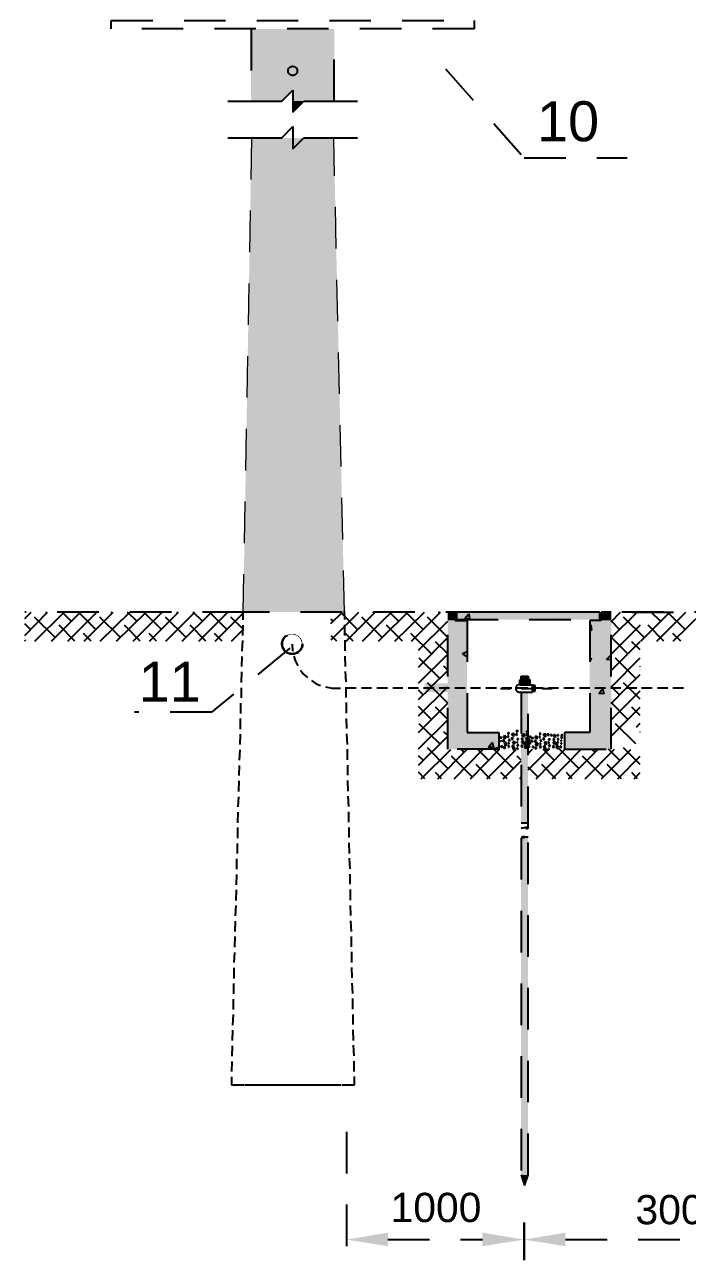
# Model space of a CAD drawing. Header units: metres. Extents: x 3162.2 to 3239.3, y 1435.1 to 1475.8.
# Drawn here: x 3177.48 to 3180.67, y 1459.17 to 1465.12 of the extents above; entities that cross this region are included whole.
import ezdxf

# ---------------------------------------------------------------- set-up
doc = ezdxf.new("R2010")
doc.units = ezdxf.units.M
doc.linetypes.add('CONTORNO_QUADRO_T', pattern=[0.35, 0.2, -0.15])
doc.layers.add('PDF29_Geometry', color=7, linetype='Continuous')
doc.layers.add('PDF29_Solid Fills', color=7, linetype='Continuous', true_color=0x939598)
doc.layers.add('PDF29_Text', color=30, linetype='Continuous', true_color=0xff7f00)
doc.styles.add('PDF ArialMT', font='arial.ttf')

msp = doc.modelspace()

# ---------------------------------------------------------------- linework, layer by layer
at = {"layer": 'PDF29_Geometry', "linetype": 'CONTORNO_QUADRO_T', "lineweight": 25}
for points in [[(3179.6397, 1465.1003), (3177.8934, 1465.1003), (3177.8934, 1465.1405), (3179.6397, 1465.1405)], [(3179.7582, 1461.7137), (3179.7582, 1461.6332), (3179.5127, 1461.6332), (3179.5127, 1462.2936), (3179.5487, 1462.2936), (3179.5487, 1462.2534), (3179.6058, 1462.2534), (3179.6058, 1461.7137)], [(3180.245, 1462.2936), (3179.555, 1462.2936), (3179.555, 1462.2577), (3180.245, 1462.2577)], [(3179.6143, 1462.2852), (3179.6185, 1462.2598), (3179.5952, 1462.2619)], [(3180.1964, 1461.7137), (3180.0757, 1461.7137), (3180.0757, 1461.6332), (3180.3001, 1461.6332), (3180.3001, 1462.2936), (3180.2514, 1462.2936), (3180.2514, 1462.2534), (3180.1964, 1462.2534)], [(3179.9212, 1461.9126), (3179.9339, 1461.9126), (3179.9339, 1461.9402), (3179.9212, 1461.9402)], [(3179.8048, 1461.7116), (3179.8027, 1461.7116), (3179.8027, 1461.7094), (3179.8027, 1461.7073), (3179.8069, 1461.7073), (3179.809, 1461.7094), (3179.809, 1461.7116), (3179.8069, 1461.7116)], [(3179.8217, 1461.7073), (3179.8217, 1461.701), (3179.8281, 1461.6989), (3179.8323, 1461.6967), (3179.8344, 1461.701), (3179.8323, 1461.7052), (3179.8323, 1461.7073), (3179.8281, 1461.7094), (3179.8259, 1461.7073)], [(3179.845, 1461.7221), (3179.8429, 1461.7221), (3179.8429, 1461.72), (3179.845, 1461.7179), (3179.8471, 1461.7179), (3179.8513, 1461.72), (3179.8513, 1461.7221), (3179.8492, 1461.7221), (3179.8471, 1461.7221)], [(3179.8937, 1461.72), (3179.8916, 1461.72), (3179.8916, 1461.7179), (3179.8916, 1461.7158), (3179.8958, 1461.7158), (3179.8979, 1461.7179), (3179.8979, 1461.72), (3179.8958, 1461.72)], [(3179.9572, 1461.7094), (3179.9529, 1461.7094), (3179.9551, 1461.7073), (3179.9551, 1461.7052), (3179.9572, 1461.7052), (3179.9614, 1461.7073), (3179.9614, 1461.7094), (3179.9593, 1461.7094)], [(3179.7688, 1461.6925), (3179.7646, 1461.6904), (3179.7667, 1461.6883), (3179.7688, 1461.6883), (3179.773, 1461.6883), (3179.773, 1461.6904), (3179.7709, 1461.6904), (3179.7688, 1461.6904)], [(3179.7646, 1461.6756), (3179.7667, 1461.6777), (3179.7688, 1461.6756), (3179.7688, 1461.6735), (3179.7688, 1461.6713), (3179.7667, 1461.6713), (3179.7646, 1461.6713)], [(3179.7815, 1461.6798), (3179.7773, 1461.6756), (3179.7794, 1461.6713), (3179.7836, 1461.6713), (3179.7857, 1461.6735), (3179.7878, 1461.6756), (3179.7857, 1461.6756), (3179.7836, 1461.6777)], [(3179.7815, 1461.6967), (3179.7815, 1461.6904), (3179.7857, 1461.6883), (3179.7921, 1461.6862), (3179.7942, 1461.6904), (3179.7921, 1461.6925), (3179.7921, 1461.6967), (3179.7878, 1461.6989), (3179.7857, 1461.6967)], [(3179.7857, 1461.6629), (3179.7857, 1461.6565), (3179.79, 1461.6544), (3179.7942, 1461.6544), (3179.7984, 1461.6565), (3179.7942, 1461.6608), (3179.7942, 1461.665), (3179.79, 1461.665), (3179.7878, 1461.6629)], [(3179.8048, 1461.665), (3179.8027, 1461.6629), (3179.8048, 1461.6608), (3179.8069, 1461.6586), (3179.809, 1461.6586), (3179.809, 1461.6608), (3179.809, 1461.6629), (3179.8069, 1461.665)], [(3179.8069, 1461.6798), (3179.8048, 1461.6777), (3179.8048, 1461.6756), (3179.8069, 1461.6756), (3179.809, 1461.6756), (3179.8132, 1461.6756), (3179.8132, 1461.6777), (3179.8111, 1461.6798), (3179.809, 1461.6798)], [(3179.8217, 1461.6904), (3179.8196, 1461.6862), (3179.8196, 1461.6819), (3179.8238, 1461.6819), (3179.8259, 1461.684), (3179.8302, 1461.6862), (3179.8259, 1461.6862), (3179.8238, 1461.6883)], [(3179.8259, 1461.6523), (3179.8217, 1461.6481), (3179.8238, 1461.6438), (3179.8281, 1461.6438), (3179.8302, 1461.6459), (3179.8323, 1461.6481), (3179.8281, 1461.6502)], [(3179.8259, 1461.6692), (3179.8259, 1461.6629), (3179.8302, 1461.6608), (3179.8344, 1461.6586), (3179.8386, 1461.6629), (3179.8365, 1461.6671), (3179.8344, 1461.6692), (3179.8323, 1461.6713), (3179.8281, 1461.6692)], [(3179.8429, 1461.7073), (3179.8408, 1461.7052), (3179.8408, 1461.7031), (3179.8429, 1461.701), (3179.8471, 1461.7031), (3179.8471, 1461.7052), (3179.8471, 1461.7073), (3179.845, 1461.7073)], [(3179.8492, 1461.684), (3179.845, 1461.684), (3179.8471, 1461.6819), (3179.8471, 1461.6798), (3179.8492, 1461.6798), (3179.8535, 1461.6819), (3179.8535, 1461.684), (3179.8513, 1461.684)], [(3179.845, 1461.6692), (3179.845, 1461.6671), (3179.845, 1461.665), (3179.8471, 1461.6629), (3179.8492, 1461.665), (3179.8492, 1461.6671), (3179.8492, 1461.6692), (3179.8471, 1461.6692)], [(3179.8492, 1461.6544), (3179.8471, 1461.6544), (3179.8471, 1461.6523), (3179.8471, 1461.6502), (3179.8513, 1461.6502), (3179.8535, 1461.6523), (3179.8535, 1461.6544), (3179.8513, 1461.6544)], [(3179.8683, 1461.6523), (3179.8662, 1461.6481), (3179.8662, 1461.6459), (3179.8704, 1461.6438), (3179.8725, 1461.6459), (3179.8746, 1461.6481), (3179.8725, 1461.6502), (3179.8704, 1461.6523)], [(3179.8704, 1461.6862), (3179.8683, 1461.6819), (3179.8683, 1461.6798), (3179.8725, 1461.6777), (3179.8746, 1461.6798), (3179.8767, 1461.6819), (3179.8746, 1461.684), (3179.8725, 1461.6862)], [(3179.8683, 1461.6692), (3179.8683, 1461.665), (3179.8725, 1461.6629), (3179.8789, 1461.6608), (3179.881, 1461.6629), (3179.8789, 1461.6671), (3179.8789, 1461.6713), (3179.8746, 1461.6735), (3179.8725, 1461.6692)], [(3179.8704, 1461.7031), (3179.8704, 1461.6989), (3179.8746, 1461.6967), (3179.881, 1461.6946), (3179.8831, 1461.6967), (3179.881, 1461.701), (3179.881, 1461.7052), (3179.8767, 1461.7073), (3179.8746, 1461.7031)], [(3179.8852, 1461.6629), (3179.881, 1461.6586), (3179.8831, 1461.6544), (3179.8873, 1461.6544), (3179.8894, 1461.6565), (3179.8916, 1461.6586), (3179.8894, 1461.6586), (3179.8873, 1461.6608)], [(3179.8831, 1461.6481), (3179.8831, 1461.6417), (3179.8873, 1461.6396), (3179.8937, 1461.6396), (3179.8958, 1461.6417), (3179.8937, 1461.6459), (3179.8937, 1461.6502), (3179.8894, 1461.6502), (3179.8873, 1461.6481)], [(3179.8894, 1461.6713), (3179.8873, 1461.6692), (3179.8873, 1461.6671), (3179.8894, 1461.665), (3179.8937, 1461.6671), (3179.8937, 1461.6692), (3179.8916, 1461.6713)], [(3179.8916, 1461.6862), (3179.8894, 1461.6862), (3179.8894, 1461.684), (3179.8894, 1461.6819), (3179.8937, 1461.6819), (3179.8958, 1461.684), (3179.8958, 1461.6862), (3179.8937, 1461.6862)], [(3179.9043, 1461.6502), (3179.9021, 1461.6481), (3179.9021, 1461.6459), (3179.9043, 1461.6438), (3179.9085, 1461.6459), (3179.9085, 1461.6481), (3179.9064, 1461.6502)], [(3179.9043, 1461.6798), (3179.9043, 1461.6777), (3179.9043, 1461.6756), (3179.9064, 1461.6735), (3179.9106, 1461.6756), (3179.9106, 1461.6777), (3179.9085, 1461.6777), (3179.9085, 1461.6798), (3179.9064, 1461.6798)], [(3179.9064, 1461.665), (3179.9043, 1461.665), (3179.9043, 1461.6608), (3179.9064, 1461.6608), (3179.9085, 1461.6608), (3179.9106, 1461.6608), (3179.9127, 1461.6629), (3179.9106, 1461.665), (3179.9085, 1461.665)], [(3179.9085, 1461.6946), (3179.9064, 1461.6946), (3179.9064, 1461.6925), (3179.9064, 1461.6904), (3179.9106, 1461.6904), (3179.9127, 1461.6925), (3179.9127, 1461.6946), (3179.9106, 1461.6946)], [(3179.917, 1461.6735), (3179.9148, 1461.6735), (3179.917, 1461.6692), (3179.9191, 1461.6692), (3179.9212, 1461.6692), (3179.9212, 1461.6713), (3179.9212, 1461.6735), (3179.9191, 1461.6756)], [(3179.9191, 1461.6904), (3179.917, 1461.6883), (3179.917, 1461.6862), (3179.9191, 1461.684), (3179.9212, 1461.6862), (3179.9254, 1461.6862), (3179.9254, 1461.6883), (3179.9233, 1461.6883), (3179.9212, 1461.6883)], [(3179.9339, 1461.6777), (3179.9297, 1461.6735), (3179.9318, 1461.6692), (3179.936, 1461.6692), (3179.9381, 1461.6713), (3179.9402, 1461.6735), (3179.936, 1461.6735), (3179.936, 1461.6756)], [(3179.9339, 1461.6946), (3179.9339, 1461.6883), (3179.9381, 1461.6862), (3179.9424, 1461.684), (3179.9466, 1461.6883), (3179.9445, 1461.6904), (3179.9424, 1461.6946), (3179.9402, 1461.6967), (3179.936, 1461.6946)], [(3179.936, 1461.6608), (3179.936, 1461.6544), (3179.9402, 1461.6523), (3179.9466, 1461.6523), (3179.9487, 1461.6544), (3179.9466, 1461.6586), (3179.9466, 1461.6629), (3179.9424, 1461.6629), (3179.9402, 1461.6608)], [(3179.9529, 1461.6946), (3179.9529, 1461.6925), (3179.9529, 1461.6904), (3179.9551, 1461.6883), (3179.9572, 1461.6904), (3179.9572, 1461.6925), (3179.9572, 1461.6946), (3179.9551, 1461.6946)], [(3179.9593, 1461.6777), (3179.9572, 1461.6756), (3179.9572, 1461.6735), (3179.9593, 1461.6735), (3179.9614, 1461.6735), (3179.9635, 1461.6735), (3179.9656, 1461.6756), (3179.9635, 1461.6756), (3179.9614, 1461.6756), (3179.9614, 1461.6777)], [(3179.9741, 1461.6883), (3179.9699, 1461.684), (3179.972, 1461.6798), (3179.9762, 1461.6798), (3179.9783, 1461.6819), (3179.9805, 1461.684), (3179.9783, 1461.684), (3179.9762, 1461.6862)], [(3179.9741, 1461.7052), (3179.9741, 1461.6989), (3179.9783, 1461.6967), (3179.9847, 1461.6946), (3179.9868, 1461.6989), (3179.9847, 1461.7031), (3179.9847, 1461.7052), (3179.9805, 1461.7073), (3179.9783, 1461.7052)], [(3179.9762, 1461.6502), (3179.9741, 1461.6459), (3179.9741, 1461.6417), (3179.9805, 1461.6417), (3179.9805, 1461.6438), (3179.9847, 1461.6459), (3179.9805, 1461.6459), (3179.9783, 1461.6481)], [(3179.9783, 1461.6671), (3179.9783, 1461.6608), (3179.9826, 1461.6586), (3179.9868, 1461.6565), (3179.991, 1461.6608), (3179.9868, 1461.665), (3179.9868, 1461.6671), (3179.9826, 1461.6692), (3179.9805, 1461.6671)], [(3179.9974, 1461.6671), (3179.9953, 1461.665), (3179.9974, 1461.6629), (3179.9995, 1461.6608), (3180.0016, 1461.6629), (3180.0016, 1461.665), (3180.0016, 1461.6671), (3179.9995, 1461.6671)], [(3179.9995, 1461.6819), (3179.9974, 1461.6819), (3179.9974, 1461.6798), (3179.9995, 1461.6777), (3180.0016, 1461.6777), (3180.0059, 1461.6798), (3180.0059, 1461.6819), (3180.0037, 1461.6819), (3180.0016, 1461.6819)], [(3179.9995, 1461.6523), (3179.9974, 1461.6523), (3179.9974, 1461.6502), (3179.9995, 1461.6481), (3180.0016, 1461.6481), (3180.0059, 1461.6502), (3180.0059, 1461.6523), (3180.0037, 1461.6523), (3180.0016, 1461.6523)], [(3180.0101, 1461.7031), (3180.008, 1461.7031), (3180.008, 1461.701), (3180.0101, 1461.6989), (3180.0122, 1461.6989), (3180.0164, 1461.701), (3180.0164, 1461.7031), (3180.0143, 1461.7031), (3180.0122, 1461.7031)], [(3180.0207, 1461.6502), (3180.0164, 1461.6459), (3180.0186, 1461.6438), (3180.0228, 1461.6417), (3180.0249, 1461.6438), (3180.027, 1461.6459), (3180.0228, 1461.6481), (3180.0228, 1461.6502)], [(3180.0228, 1461.684), (3180.0186, 1461.6798), (3180.0207, 1461.6777), (3180.0249, 1461.6756), (3180.027, 1461.6777), (3180.0291, 1461.6798), (3180.0249, 1461.6819), (3180.0249, 1461.684)], [(3180.0207, 1461.6671), (3180.0207, 1461.6629), (3180.0249, 1461.6608), (3180.0291, 1461.6586), (3180.0334, 1461.6608), (3180.0313, 1461.665), (3180.0291, 1461.6692), (3180.027, 1461.6692), (3180.0228, 1461.6671)], [(3180.0228, 1461.701), (3180.0228, 1461.6967), (3180.027, 1461.6946), (3180.0313, 1461.6925), (3180.0355, 1461.6946), (3180.0334, 1461.6989), (3180.0313, 1461.7031), (3180.0291, 1461.7031), (3180.0249, 1461.701)], [(3180.0376, 1461.6608), (3180.0334, 1461.6565), (3180.0355, 1461.6523), (3180.0397, 1461.6523), (3180.0397, 1461.6544), (3180.044, 1461.6565), (3180.0397, 1461.6565), (3180.0397, 1461.6586)], [(3180.0397, 1461.6692), (3180.0397, 1461.6671), (3180.0397, 1461.665), (3180.0418, 1461.6629), (3180.044, 1461.665), (3180.0461, 1461.6671), (3180.044, 1461.6671), (3180.044, 1461.6692), (3180.0418, 1461.6692)], [(3180.0418, 1461.7031), (3180.0418, 1461.701), (3180.0418, 1461.6989), (3180.044, 1461.6967), (3180.0461, 1461.6989), (3180.0461, 1461.701), (3180.0461, 1461.7031), (3180.044, 1461.7031)], [(3180.044, 1461.684), (3180.0418, 1461.684), (3180.0418, 1461.6819), (3180.0418, 1461.6798), (3180.0461, 1461.6798), (3180.0482, 1461.6819), (3180.0482, 1461.684), (3180.0461, 1461.684)], [(3180.0588, 1461.6925), (3180.0567, 1461.6925), (3180.0567, 1461.6904), (3180.0588, 1461.6883), (3180.0609, 1461.6883), (3180.0651, 1461.6904), (3180.0651, 1461.6925), (3180.063, 1461.6925), (3180.0609, 1461.6925)], [(3180.0567, 1461.6777), (3180.0567, 1461.6756), (3180.0567, 1461.6735), (3180.0588, 1461.6713), (3180.0609, 1461.6735), (3180.0609, 1461.6756), (3180.0609, 1461.6777), (3180.0588, 1461.6777)], [(3180.0588, 1461.6629), (3180.0567, 1461.6629), (3180.0567, 1461.6586), (3180.0609, 1461.6586), (3180.063, 1461.6586), (3180.063, 1461.6608), (3180.063, 1461.6629), (3180.0609, 1461.6629)], [(3180.0609, 1461.7031), (3180.0588, 1461.701), (3180.0588, 1461.6989), (3180.063, 1461.6989), (3180.0651, 1461.6989), (3180.0672, 1461.701), (3180.0651, 1461.701), (3180.063, 1461.701), (3180.063, 1461.7031)], [(3179.7709, 1461.6481), (3179.7688, 1461.6481), (3179.7688, 1461.6459), (3179.7709, 1461.6438), (3179.773, 1461.6438), (3179.7773, 1461.6459), (3179.7773, 1461.6481), (3179.7751, 1461.6481), (3179.773, 1461.6481)], [(3179.7836, 1461.6459), (3179.7815, 1461.6417), (3179.7815, 1461.6396), (3179.7878, 1461.6375), (3179.7878, 1461.6396), (3179.7921, 1461.6417), (3179.7878, 1461.6438), (3179.7857, 1461.6459)], [(3179.8069, 1461.6481), (3179.8027, 1461.6481), (3179.8048, 1461.6459), (3179.8048, 1461.6438), (3179.8069, 1461.6438), (3179.8111, 1461.6459), (3179.8111, 1461.6481), (3179.809, 1461.6481)], [(3179.8259, 1461.6375), (3179.8259, 1461.6332), (3179.8302, 1461.6311), (3179.8365, 1461.629), (3179.8386, 1461.6332), (3179.8365, 1461.6354), (3179.8365, 1461.6396), (3179.8323, 1461.6417), (3179.8281, 1461.6375)], [(3179.845, 1461.6396), (3179.845, 1461.6375), (3179.845, 1461.6354), (3179.8471, 1461.6332), (3179.8513, 1461.6354), (3179.8513, 1461.6375), (3179.8492, 1461.6375), (3179.8492, 1461.6396), (3179.8471, 1461.6396)], [(3179.9233, 1461.6459), (3179.9212, 1461.6459), (3179.9212, 1461.6438), (3179.9212, 1461.6417), (3179.9254, 1461.6417), (3179.9275, 1461.6438), (3179.9275, 1461.6459), (3179.9254, 1461.6459)], [(3179.936, 1461.6438), (3179.9339, 1461.6396), (3179.9339, 1461.6375), (3179.9381, 1461.6354), (3179.9402, 1461.6375), (3179.9424, 1461.6396), (3179.9402, 1461.6417), (3179.9381, 1461.6438)], [(3179.9572, 1461.6459), (3179.9551, 1461.6459), (3179.9551, 1461.6438), (3179.9572, 1461.6417), (3179.9593, 1461.6417), (3179.9635, 1461.6438), (3179.9635, 1461.6459), (3179.9614, 1461.6459), (3179.9593, 1461.6459)], [(3179.9783, 1461.6354), (3179.9783, 1461.6311), (3179.9826, 1461.629), (3179.9868, 1461.6269), (3179.991, 1461.6311), (3179.9889, 1461.6332), (3179.9868, 1461.6375), (3179.9826, 1461.6396), (3179.9805, 1461.6354)], [(3179.9974, 1461.6375), (3179.9974, 1461.6354), (3179.9974, 1461.6332), (3179.9995, 1461.6311), (3180.0016, 1461.6332), (3180.0016, 1461.6354), (3180.0016, 1461.6375), (3179.9995, 1461.6375)], [(3180.0355, 1461.6459), (3180.0355, 1461.6396), (3180.0397, 1461.6375), (3180.0461, 1461.6375), (3180.0482, 1461.6396), (3180.0461, 1461.6438), (3180.0461, 1461.6481), (3180.0418, 1461.6481), (3180.0376, 1461.6459)], [(3180.0545, 1461.6481), (3180.0545, 1461.6459), (3180.0545, 1461.6438), (3180.0567, 1461.6417), (3180.0609, 1461.6438), (3180.0588, 1461.6459), (3180.0588, 1461.6481), (3180.0567, 1461.6481)], [(3179.8662, 1461.2057), (3179.8662, 1459.5843), (3179.8831, 1459.5335), (3179.9, 1459.5843), (3179.9, 1461.2078), (3179.8958, 1461.2099), (3179.8937, 1461.2099), (3179.8916, 1461.2099), (3179.8894, 1461.2099), (3179.8725, 1461.2057), (3179.8704, 1461.2057), (3179.8683, 1461.2057)]]:
    msp.add_lwpolyline(points, close=True, dxfattribs=at)
for points in [[(3178.5665, 1465.1003), (3178.5665, 1464.7532)], [(3178.9666, 1464.7532), (3178.9666, 1465.1003)], [(3178.4544, 1464.7532), (3178.6195, 1464.7532), (3178.7147, 1464.7532), (3178.7676, 1464.8061), (3178.7676, 1464.7532), (3178.7676, 1464.7003), (3178.8205, 1464.7532), (3178.9137, 1464.7532), (3179.0788, 1464.7532)], [(3178.4544, 1464.5754), (3178.6195, 1464.5754), (3178.7147, 1464.5754), (3178.7676, 1464.6304), (3178.7676, 1464.5754), (3178.7676, 1464.5225), (3178.8205, 1464.5754), (3178.9137, 1464.5754), (3179.0788, 1464.5754)], [(3183.7015, 1462.2936), (3180.0545, 1462.2936), (3178.5327, 1462.2936), (3177.4765, 1462.2936)], [(3178.5263, 1462.2936), (3178.5263, 1462.2555)], [(3179.0174, 1462.2577), (3179.0153, 1462.2979)], [(3179.5846, 1462.2936), (3179.5846, 1462.2936)], [(3179.6058, 1462.2534), (3179.6058, 1462.2534)], [(3179.6778, 1462.2767), (3179.6778, 1462.2767)], [(3179.8048, 1462.2831), (3179.8048, 1462.2831)], [(3179.9064, 1462.2577), (3179.9085, 1462.2598), (3179.9085, 1462.2577)], [(3180.0228, 1462.2746), (3180.0228, 1462.2746)], [(3180.0461, 1462.2534), (3180.0461, 1462.2534)], [(3180.2429, 1462.264), (3180.2429, 1462.264)], [(3180.2726, 1462.2767), (3180.2726, 1462.2767)], [(3180.3996, 1462.2936), (3180.9054, 1462.2936)], [(3178.5263, 1462.2301), (3178.5242, 1462.1815)], [(3179.0174, 1462.1815), (3179.0174, 1462.2323)], [(3180.1964, 1462.2259), (3180.2027, 1462.2344)], [(3180.1964, 1462.209), (3180.2069, 1462.2069), (3180.2027, 1462.2323)], [(3178.5242, 1462.1561), (3178.5221, 1462.1053)], [(3179.0195, 1462.1074), (3179.0195, 1462.1582)], [(3180.2662, 1462.1285), (3180.2662, 1462.1285)], [(3178.5221, 1462.0799), (3178.52, 1462.0312)], [(3179.0216, 1462.0312), (3179.0195, 1462.082)], [(3179.6058, 1462.0862), (3179.6037, 1462.0799), (3179.5846, 1462.0947), (3179.6058, 1462.1031)], [(3180.1964, 1462.0714), (3180.2027, 1462.0735), (3180.1964, 1462.0566)], [(3180.3001, 1462.0629), (3180.2768, 1462.065), (3180.3001, 1462.0883)], [(3179.0237, 1461.9571), (3179.0216, 1462.0079)], [(3180.2366, 1462.0227), (3180.2366, 1462.0227)], [(3178.52, 1462.0058), (3178.5179, 1461.955)], [(3179.8598, 1461.9423), (3179.8598, 1461.9677), (3179.8662, 1461.9677)], [(3179.8662, 1461.9423), (3179.8662, 1461.9846), (3179.9, 1461.9846), (3179.9, 1461.9423)], [(3179.9106, 1461.9423), (3179.9106, 1461.9677), (3179.9, 1461.9677)], [(3178.5179, 1461.9296), (3178.5179, 1461.8809)], [(3179.0237, 1461.883), (3179.0237, 1461.9317)], [(3179.519, 1461.8999), (3179.519, 1461.8999)], [(3179.7667, 1461.9253), (3179.8175, 1461.9253)], [(3179.8429, 1461.9253), (3179.8429, 1461.9253)], [(3179.8662, 1461.9253), (3179.917, 1461.9253)], [(3179.8662, 1461.9084), (3179.8662, 1461.2544), (3179.8683, 1461.2544), (3179.8704, 1461.2544), (3179.8725, 1461.2544), (3179.8767, 1461.2544), (3179.8831, 1461.2565), (3179.8894, 1461.2565), (3179.8916, 1461.2586), (3179.8937, 1461.2586), (3179.8958, 1461.2565), (3179.9, 1461.2565), (3179.9, 1461.2544), (3179.9, 1461.9084)], [(3179.9212, 1461.9317), (3179.9297, 1461.9317)], [(3179.9212, 1461.9211), (3179.9297, 1461.9211)], [(3179.9424, 1461.9253), (3179.9424, 1461.9253)], [(3179.9678, 1461.9253), (3180.0164, 1461.9253)], [(3180.2577, 1461.9253), (3180.2641, 1461.8999), (3180.2408, 1461.9021), (3180.2599, 1461.9253)], [(3178.5157, 1461.8555), (3178.5157, 1461.8047)], [(3179.0259, 1461.8068), (3179.0259, 1461.8576)], [(3179.5402, 1461.8851), (3179.5402, 1461.8851)], [(3178.5136, 1461.7814), (3178.5136, 1461.7306)], [(3179.028, 1461.7327), (3179.0259, 1461.7814)], [(3180.2069, 1461.8259), (3180.2069, 1461.8259)], [(3179.5338, 1461.737), (3179.5338, 1461.737)], [(3180.2958, 1461.7179), (3180.2958, 1461.7179)], [(3178.5136, 1461.7052), (3178.5115, 1461.6565)], [(3179.0301, 1461.6565), (3179.028, 1461.7073)], [(3179.5614, 1461.6565), (3179.5614, 1461.6565)], [(3179.7265, 1461.6671), (3179.7328, 1461.6417), (3179.7095, 1461.6438), (3179.7286, 1461.6671)], [(3179.8027, 1461.6967), (3179.8005, 1461.6946), (3179.8005, 1461.6925), (3179.8027, 1461.6904), (3179.8069, 1461.6925), (3179.8069, 1461.6946), (3179.8048, 1461.6967), (3179.8005, 1461.6967)], [(3179.8916, 1461.7052), (3179.8894, 1461.7031), (3179.8894, 1461.701), (3179.8916, 1461.6989), (3179.8958, 1461.701), (3179.8958, 1461.7031), (3179.8937, 1461.7052), (3179.8894, 1461.7052)], [(3179.8894, 1461.6502), (3179.8894, 1461.6544)], [(3179.9572, 1461.6608), (3179.9551, 1461.6608), (3179.9551, 1461.6586), (3179.9572, 1461.6565), (3179.9614, 1461.6565), (3179.9614, 1461.6586), (3179.9614, 1461.6608), (3179.9593, 1461.6608), (3179.9593, 1461.6629), (3179.9572, 1461.6629)], [(3179.9953, 1461.7052), (3179.9932, 1461.7031), (3179.9932, 1461.701), (3179.9953, 1461.6989), (3179.9995, 1461.701), (3179.9995, 1461.7031), (3179.9995, 1461.7052), (3179.9974, 1461.7052), (3179.9932, 1461.7052)], [(3180.0397, 1461.6481), (3180.0397, 1461.6523)], [(3180.0905, 1461.6904), (3180.0905, 1461.6904)], [(3180.099, 1461.6629), (3180.099, 1461.6629)], [(3178.5115, 1461.6311), (3178.5094, 1461.5803)], [(3179.0301, 1461.5824), (3179.0301, 1461.6332)], [(3179.7307, 1461.6332), (3179.7582, 1461.6438)], [(3179.754, 1461.6332), (3179.7582, 1461.6417)], [(3178.5094, 1461.5549), (3178.5073, 1461.5062)], [(3179.0322, 1461.5084), (3179.0322, 1461.557)], [(3178.5073, 1461.4808), (3178.5052, 1461.43)], [(3179.0343, 1461.4322), (3179.0322, 1461.483)], [(3178.5052, 1461.4046), (3178.503, 1461.356)], [(3179.0364, 1461.3581), (3179.0343, 1461.4068)], [(3178.503, 1461.3306), (3178.5009, 1461.2798)], [(3179.0364, 1461.2819), (3179.0364, 1461.3327)], [(3178.5009, 1461.2565), (3178.5009, 1461.2057)], [(3179.0386, 1461.2078), (3179.0386, 1461.2565)], [(3179.9, 1461.2776), (3179.8662, 1461.2776)], [(3178.4988, 1461.1803), (3178.4988, 1461.1316)], [(3179.0407, 1461.1316), (3179.0386, 1461.1824)], [(3178.4967, 1461.1062), (3178.4967, 1461.0554)], [(3179.0428, 1461.0575), (3179.0407, 1461.1083)], [(3178.4967, 1461.03), (3178.4946, 1460.9813)], [(3179.0428, 1460.9834), (3179.0428, 1461.0321)], [(3178.4946, 1460.9559), (3178.4925, 1460.9051)], [(3179.0449, 1460.9072), (3179.0449, 1460.958)], [(3178.4925, 1460.8818), (3178.4903, 1460.831)], [(3179.047, 1460.8331), (3179.0449, 1460.8818)], [(3178.4903, 1460.8056), (3178.4882, 1460.7569)], [(3179.0491, 1460.7569), (3179.047, 1460.8077)], [(3178.4882, 1460.7315), (3178.4861, 1460.6807)], [(3179.0491, 1460.6829), (3179.0491, 1460.7315)], [(3178.4861, 1460.6553), (3178.484, 1460.6067)], [(3179.0513, 1460.6067), (3179.0513, 1460.6575)], [(3178.484, 1460.5813), (3178.484, 1460.5305)], [(3179.0534, 1460.5326), (3179.0513, 1460.5834)], [(3178.4819, 1460.5051), (3178.4819, 1460.4564)], [(3179.0555, 1460.4585), (3179.0534, 1460.5072)], [(3178.4798, 1460.431), (3178.4798, 1460.3802)], [(3179.0555, 1460.3823), (3179.0555, 1460.4331)], [(3178.4798, 1460.3569), (3178.4776, 1460.3061)], [(3179.0576, 1460.3082), (3179.0576, 1460.3569)], [(3179.0597, 1460.232), (3179.0576, 1460.2828)], [(3178.4776, 1460.2807), (3178.4755, 1460.232)], [(3178.4755, 1460.2066), (3178.4734, 1460.1558)], [(3179.0618, 1460.1579), (3179.0597, 1460.2087)], [(3178.4734, 1460.1304), (3178.4713, 1460.0817)], [(3179.0618, 1460.0817), (3179.0618, 1460.1325)], [(3178.4713, 1460.0563), (3178.4713, 1460.0182), (3178.5306, 1460.0182)], [(3179.0047, 1460.0182), (3179.064, 1460.0182), (3179.064, 1460.0585)], [(3178.5348, 1460.0182), (3178.5665, 1460.0182)], [(3178.5538, 1460.0182), (3178.6046, 1460.0182)], [(3178.5919, 1460.0182), (3178.6427, 1460.0182)], [(3178.63, 1460.0182), (3178.6787, 1460.0182)], [(3178.6681, 1460.0182), (3178.7168, 1460.0182)], [(3178.7041, 1460.0182), (3178.7549, 1460.0182)], [(3178.7422, 1460.0182), (3178.793, 1460.0182)], [(3178.7803, 1460.0182), (3178.829, 1460.0182)], [(3178.8163, 1460.0182), (3178.8671, 1460.0182)], [(3178.8544, 1460.0182), (3178.9052, 1460.0182)], [(3178.8925, 1460.0182), (3178.9412, 1460.0182)], [(3178.9306, 1460.0182), (3178.9793, 1460.0182)], [(3178.9666, 1460.0182), (3179.0005, 1460.0182)]]:
    msp.add_lwpolyline(points, dxfattribs=at)
at = {"layer": 'PDF29_Geometry', "color": 150, "linetype": 'CONTORNO_QUADRO_T', "lineweight": 25, "true_color": 0x007fff}
for points in [[(3179.5021, 1464.9077), (3179.881, 1464.4801), (3180.3763, 1464.4801)], [(3178.7528, 1462.1201), (3178.376, 1461.811), (3178.0056, 1461.811)], [(3179.0259, 1459.7918), (3179.0259, 1459.1737)], [(3179.2248, 1459.2732), (3179.6799, 1459.2732)], [(3180.0799, 1459.2732), (3181.1848, 1459.2732)]]:
    msp.add_lwpolyline(points, dxfattribs=at)
at = {"layer": 'PDF29_Geometry', "linetype": 'CONTORNO_QUADRO_T', "lineweight": 0}
for points in [[(3178.5687, 1464.5754), (3178.5263, 1462.2936)], [(3179.0153, 1462.2936), (3178.9645, 1464.5754)], [(3178.7168, 1462.1434), (3178.7147, 1462.1434), (3178.7168, 1462.1434)], [(3178.7168, 1462.1328), (3178.7147, 1462.1328), (3178.7168, 1462.1328)], [(3178.7211, 1462.1603), (3178.7189, 1462.1603), (3178.7211, 1462.1603)], [(3178.8057, 1462.1645), (3178.8036, 1462.1645), (3178.8057, 1462.1645)], [(3178.81, 1462.1561), (3178.8078, 1462.1561), (3178.81, 1462.1561)], [(3178.8121, 1462.1476), (3178.81, 1462.1476), (3178.8121, 1462.1476)], [(3178.8121, 1462.1285), (3178.81, 1462.1285), (3178.8121, 1462.1285)], [(3178.7211, 1462.1158), (3178.7189, 1462.1158), (3178.7211, 1462.1158)], [(3178.8057, 1462.1116), (3178.8036, 1462.1116), (3178.8057, 1462.1116)], [(3178.81, 1462.1201), (3178.8078, 1462.1201), (3178.81, 1462.1201)]]:
    msp.add_lwpolyline(points, dxfattribs=at)
at = {"layer": 'PDF29_Geometry', "color": 34, "linetype": 'CONTORNO_QUADRO_T', "lineweight": 25, "true_color": 0x954a00}
for points in [[(3177.4765, 1462.2619), (3177.5082, 1462.2936)], [(3177.4765, 1462.1815), (3177.5865, 1462.2936)], [(3177.6225, 1462.1709), (3177.523, 1462.2682)], [(3177.5251, 1462.1539), (3177.667, 1462.2936)], [(3177.5823, 1462.2894), (3177.5781, 1462.2936)], [(3177.6056, 1462.1539), (3177.7453, 1462.2936)], [(3177.7008, 1462.2492), (3177.6564, 1462.2936)], [(3177.6839, 1462.1539), (3177.8236, 1462.2936)], [(3177.8194, 1462.209), (3177.7347, 1462.2936)], [(3177.7622, 1462.1539), (3177.9019, 1462.2936)], [(3177.9379, 1462.1709), (3177.8384, 1462.2682)], [(3177.8405, 1462.1539), (3177.9823, 1462.2936)], [(3177.8977, 1462.2894), (3177.8934, 1462.2936)], [(3177.9188, 1462.1539), (3178.0607, 1462.2936)], [(3178.0162, 1462.2492), (3177.9718, 1462.2936)], [(3177.9993, 1462.1539), (3178.139, 1462.2936)], [(3178.1347, 1462.209), (3178.0501, 1462.2936)], [(3178.0776, 1462.1539), (3178.2173, 1462.2936)], [(3178.2533, 1462.1709), (3178.1538, 1462.2682)], [(3178.1559, 1462.1539), (3178.2956, 1462.2936)], [(3178.2131, 1462.2894), (3178.2088, 1462.2936)], [(3178.2342, 1462.1539), (3178.376, 1462.2936)], [(3178.3316, 1462.2492), (3178.2871, 1462.2936)], [(3178.3147, 1462.1539), (3178.4544, 1462.2936)], [(3178.4501, 1462.209), (3178.3655, 1462.2936)], [(3178.393, 1462.1539), (3178.5263, 1462.2873)], [(3178.5284, 1462.2111), (3178.4692, 1462.2682)], [(3178.5263, 1462.2894), (3178.5221, 1462.2936)], [(3178.9497, 1462.2386), (3179.0068, 1462.2936)], [(3178.9624, 1462.2492), (3178.9497, 1462.2598)], [(3178.9518, 1462.1603), (3179.0851, 1462.2936)], [(3179.0788, 1462.209), (3178.9962, 1462.2936)], [(3179.0237, 1462.1539), (3179.1634, 1462.2936)], [(3179.1973, 1462.1709), (3179.0999, 1462.2682)], [(3179.1021, 1462.1539), (3179.1994, 1462.2513), (3179.2417, 1462.2936)], [(3179.1592, 1462.2894), (3179.1529, 1462.2936)], [(3179.1804, 1462.1539), (3179.1994, 1462.173), (3179.3201, 1462.2936)], [(3179.2756, 1462.2492), (3179.2333, 1462.2936)], [(3179.2587, 1462.1539), (3179.4005, 1462.2936)], [(3179.3941, 1462.209), (3179.3116, 1462.2936)], [(3179.3391, 1462.1539), (3179.4788, 1462.2936)], [(3179.373, 1462.0291), (3179.5127, 1462.1709), (3179.4153, 1462.2682)], [(3179.373, 1462.1095), (3179.5127, 1462.2492)], [(3179.4746, 1462.2894), (3179.4682, 1462.2936)], [(3180.3001, 1462.2471), (3180.3445, 1462.2936)], [(3180.3001, 1462.1688), (3180.425, 1462.2936)], [(3180.3001, 1462.0904), (3180.5033, 1462.2936)], [(3180.3403, 1462.209), (3180.3001, 1462.2513)], [(3180.4588, 1462.1709), (3180.3593, 1462.2682)], [(3180.4186, 1462.2894), (3180.4144, 1462.2936)], [(3180.4419, 1462.1539), (3180.5816, 1462.2936)], [(3180.5371, 1462.2492), (3180.4927, 1462.2936)], [(3180.5202, 1462.1539), (3180.6599, 1462.2936)], [(3180.6557, 1462.209), (3180.571, 1462.2936)], [(3180.5985, 1462.1539), (3180.7403, 1462.2936)], [(3177.504, 1462.209), (3177.4765, 1462.2365)], [(3177.7178, 1462.1539), (3177.6416, 1462.2301)], [(3177.7961, 1462.1539), (3177.7601, 1462.1899)], [(3178.0331, 1462.1539), (3177.9569, 1462.2301)], [(3178.1115, 1462.1539), (3178.0755, 1462.1899)], [(3178.3485, 1462.1539), (3178.2723, 1462.2301)], [(3178.4268, 1462.1539), (3178.3909, 1462.1899)], [(3178.4713, 1462.1539), (3178.5284, 1462.209)], [(3179.0576, 1462.1539), (3179.0216, 1462.1899)], [(3179.2947, 1462.1539), (3179.2185, 1462.2301)], [(3179.4344, 1462.0926), (3179.3349, 1462.1899)], [(3180.5541, 1462.1539), (3180.4779, 1462.2301)], [(3180.6345, 1462.1539), (3180.5964, 1462.1899)], [(3177.4807, 1462.1539), (3177.4765, 1462.1582)], [(3178.9793, 1462.1539), (3178.9518, 1462.1793)], [(3179.5127, 1462.0926), (3179.4534, 1462.1497)], [(3180.3805, 1462.0926), (3180.3001, 1462.173)], [(3180.3001, 1462.0142), (3180.3001, 1462.0121), (3180.4398, 1462.1518)], [(3180.4398, 1462.1116), (3180.3996, 1462.1497)], [(3179.373, 1461.9507), (3179.5127, 1462.0904)], [(3179.4746, 1461.974), (3179.3751, 1462.0714)], [(3180.3001, 1461.9317), (3180.4398, 1462.0735)], [(3180.4186, 1461.974), (3180.3212, 1462.0714)], [(3179.4322, 1461.9317), (3179.5127, 1462.0121)], [(3179.5127, 1462.0142), (3179.4936, 1462.0333)], [(3180.4398, 1462.0312), (3180.4398, 1462.0333)], [(3179.4365, 1461.9317), (3179.4153, 1461.9529)], [(3180.3001, 1461.8534), (3180.372, 1461.9275), (3180.4398, 1461.9931)], [(3180.4398, 1461.8745), (3180.3869, 1461.9275), (3180.3593, 1461.9529)], [(3179.373, 1461.8724), (3179.428, 1461.9275)], [(3179.373, 1461.7941), (3179.5063, 1461.9275)], [(3179.373, 1461.7137), (3179.5127, 1461.8555), (3179.4407, 1461.9275)], [(3179.3941, 1461.8957), (3179.373, 1461.9169)], [(3179.5084, 1461.9296), (3179.5127, 1461.9338)], [(3180.3403, 1461.8957), (3180.3085, 1461.9275), (3180.3001, 1461.9359)], [(3180.3001, 1461.7751), (3180.4398, 1461.9148)], [(3179.4344, 1461.7772), (3179.373, 1461.8386)], [(3179.5127, 1461.7772), (3179.4534, 1461.8364)], [(3180.3805, 1461.7772), (3180.3001, 1461.8576)], [(3180.3001, 1461.6989), (3180.3001, 1461.6967), (3180.4398, 1461.8364)], [(3180.4398, 1461.7962), (3180.3996, 1461.8364)], [(3179.373, 1461.6354), (3179.5127, 1461.7751)], [(3179.4746, 1461.6586), (3179.3751, 1461.756)], [(3179.5127, 1461.6989), (3179.4936, 1461.7179)], [(3180.1752, 1461.4914), (3180.4398, 1461.7581)], [(3180.4186, 1461.6586), (3180.3212, 1461.756)], [(3180.4398, 1461.7158), (3180.4398, 1461.7179)], [(3179.373, 1461.557), (3179.5127, 1461.6967)], [(3180.2535, 1461.4914), (3180.4398, 1461.6777)], [(3179.3941, 1461.5803), (3179.373, 1461.6015)], [(3179.3857, 1461.4914), (3179.5275, 1461.6332)], [(3179.5127, 1461.5401), (3179.4153, 1461.6396)], [(3179.4661, 1461.4914), (3179.6058, 1461.6332)], [(3179.6312, 1461.4999), (3179.5317, 1461.5994)], [(3179.5444, 1461.4914), (3179.6841, 1461.6332)], [(3179.591, 1461.6184), (3179.5783, 1461.6332)], [(3179.6227, 1461.4914), (3179.7624, 1461.6332)], [(3179.7095, 1461.5803), (3179.6566, 1461.6332)], [(3179.7011, 1461.4914), (3179.8429, 1461.6332)], [(3179.8281, 1461.5401), (3179.7349, 1461.6332)], [(3179.8662, 1461.5803), (3179.8471, 1461.5994)], [(3179.9, 1461.6121), (3179.9212, 1461.6332)], [(3179.9, 1461.5338), (3179.9995, 1461.6332)], [(3179.9064, 1461.6184), (3179.9, 1461.6248)], [(3179.9381, 1461.4914), (3180.0778, 1461.6332)], [(3180.0249, 1461.5803), (3179.972, 1461.6332)], [(3180.0164, 1461.4914), (3180.1561, 1461.6332)], [(3180.1434, 1461.5401), (3180.0503, 1461.6332)], [(3180.0948, 1461.4914), (3180.2366, 1461.6332)], [(3180.262, 1461.4999), (3180.1625, 1461.5994)], [(3180.2218, 1461.6184), (3180.2091, 1461.6332)], [(3180.3403, 1461.5803), (3180.2874, 1461.6332)], [(3180.3318, 1461.4914), (3180.4398, 1461.5994)], [(3180.4398, 1461.5592), (3180.3593, 1461.6396)], [(3179.718, 1461.4914), (3179.6503, 1461.5592)], [(3179.7794, 1461.4914), (3179.8662, 1461.5782)], [(3179.9466, 1461.4999), (3179.9, 1461.5465)], [(3180.0334, 1461.4914), (3179.9656, 1461.5592)], [(3180.3488, 1461.4914), (3180.281, 1461.5592)], [(3179.4026, 1461.4914), (3179.373, 1461.5232)], [(3179.483, 1461.4914), (3179.4534, 1461.5211)], [(3179.7984, 1461.4914), (3179.7688, 1461.5211)], [(3179.8598, 1461.4914), (3179.8662, 1461.4999)], [(3180.1117, 1461.4914), (3180.0842, 1461.5211)], [(3180.4271, 1461.4914), (3180.3996, 1461.5211)], [(3180.4101, 1461.4914), (3180.4398, 1461.5211)]]:
    msp.add_lwpolyline(points, dxfattribs=at)
at = {"layer": 'PDF29_Geometry', "color": 3, "linetype": 'CONTORNO_QUADRO_T', "lineweight": 25}
for points in [[(3178.7634, 1462.1391), (3178.7655, 1462.1053)], [(3178.7719, 1462.082), (3178.7782, 1462.0608), (3178.7909, 1462.0354)], [(3178.8036, 1462.0142), (3178.8184, 1461.9952), (3178.8375, 1461.9783)], [(3178.8565, 1461.9634), (3178.8798, 1461.9486), (3178.901, 1461.9402)], [(3178.9243, 1461.9338), (3178.956, 1461.9275), (3178.9962, 1461.9275)], [(3179.0724, 1461.9275), (3179.0216, 1461.9275)], [(3179.1465, 1461.9275), (3179.0978, 1461.9275)], [(3179.2227, 1461.9275), (3179.1719, 1461.9275)], [(3179.2968, 1461.9275), (3179.2481, 1461.9275)], [(3179.373, 1461.9275), (3179.3222, 1461.9275)], [(3179.4471, 1461.9275), (3179.3963, 1461.9275)], [(3179.5211, 1461.9275), (3179.4725, 1461.9275)], [(3179.5973, 1461.9275), (3179.5465, 1461.9275)], [(3179.6714, 1461.9275), (3179.6227, 1461.9275)], [(3179.7476, 1461.9275), (3179.6968, 1461.9275)], [(3179.8217, 1461.9275), (3179.773, 1461.9275)], [(3179.8979, 1461.9275), (3179.8471, 1461.9275)], [(3179.972, 1461.9275), (3179.9212, 1461.9275)], [(3180.0461, 1461.9275), (3179.9974, 1461.9275)], [(3180.1223, 1461.9275), (3180.0715, 1461.9275)], [(3180.1964, 1461.9275), (3180.1477, 1461.9275)], [(3180.2726, 1461.9275), (3180.2218, 1461.9275)], [(3180.3466, 1461.9275), (3180.298, 1461.9275)], [(3180.4228, 1461.9275), (3180.372, 1461.9275)], [(3180.4969, 1461.9275), (3180.4461, 1461.9275)], [(3180.5731, 1461.9275), (3180.5223, 1461.9275)], [(3180.6472, 1461.9275), (3180.5964, 1461.9275)]]:
    msp.add_lwpolyline(points, dxfattribs=at)
at = {"layer": 'PDF29_Geometry', "linetype": 'CONTORNO_QUADRO_T', "lineweight": 25}
for points in [[(3179.8588, 1461.9444, 0.999325), (3179.8577, 1461.9084), (3179.9212, 1461.9084), (3179.9212, 1461.9423), (3179.8577, 1461.9423)], [(3179.9322, 1461.914, 0.526636), (3179.931, 1461.9226, 0.481761), (3179.9311, 1461.9343)]]:
    msp.add_lwpolyline(points, format="xyb", dxfattribs=at)
at = {"layer": 'PDF29_Geometry', "color": 150, "linetype": 'CONTORNO_QUADRO_T', "lineweight": 25, "true_color": 0x007fff}
msp.add_lwpolyline([(3179.881, 1459.1737), (3179.881, 1459.3557)], close=True, dxfattribs=at)
at = {"layer": 'PDF29_Geometry', "linetype": 'CONTORNO_QUADRO_T', "lineweight": 25}
for centre, radius in [((3178.7666, 1464.8982), 0.0222), ((3178.7644, 1462.1402), 0.0497), ((3178.7645, 1462.1402), 0.0476)]:
    msp.add_circle(centre, radius, dxfattribs=at)
for centre, radius, start, end in [((3179.9286, 1461.9369), 0.00524, 302.02223, 41.17274), ((3179.8948, 1461.2618), 0.00955, 211.26962, 321.36327), ((3179.8778, 1461.1961), 0.0159, 61.99386, 135.84475)]:
    msp.add_arc(centre, radius, start, end, dxfattribs=at)
at = {"layer": 'PDF29_Solid Fills', "linetype": 'CONTORNO_QUADRO_T', "transparency": 33554559}
for points in [[(3178.9666, 1465.1003), (3178.5665, 1465.1003), (3178.9666, 1464.8061)], [(3178.5665, 1465.1003), (3178.9666, 1464.8061), (3178.5665, 1464.8061)], [(3178.7676, 1464.8061), (3178.5665, 1464.8061), (3178.7147, 1464.7532)], [(3178.5665, 1464.8061), (3178.7147, 1464.7532), (3178.5665, 1464.7532)], [(3178.9666, 1464.8061), (3178.7676, 1464.8061), (3178.9666, 1464.7532)], [(3178.7676, 1464.8061), (3178.9666, 1464.7532), (3178.7676, 1464.7532)], [(3178.7676, 1464.7532), (3178.8205, 1464.7532), (3178.7676, 1464.7003)], [(3178.5687, 1464.5754), (3179.0153, 1462.2979), (3178.5284, 1462.2979)], [(3178.9645, 1464.5754), (3178.5687, 1464.5754), (3179.0153, 1462.2979)], [(3178.5284, 1462.2979), (3179.0153, 1462.2936), (3178.5263, 1462.2936)], [(3179.0153, 1462.2979), (3178.5284, 1462.2979), (3179.0153, 1462.2936)]]:
    msp.add_solid(points, dxfattribs=at)
at = {"layer": 'PDF29_Solid Fills', "color": 9, "linetype": 'CONTORNO_QUADRO_T', "true_color": 0xc7c8ca, "transparency": 33554559}
for points in [[(3179.5487, 1462.2936), (3179.5127, 1462.2936), (3179.5487, 1462.2534)], [(3179.5127, 1462.2936), (3179.5487, 1462.2534), (3179.5127, 1462.2534)], [(3179.6058, 1461.9275), (3179.5127, 1461.9275), (3179.5127, 1462.2534)], [(3179.5127, 1462.2534), (3179.6058, 1462.2534), (3179.6058, 1461.9275)], [(3180.245, 1462.2936), (3179.555, 1462.2936), (3180.245, 1462.2577)], [(3179.555, 1462.2936), (3180.245, 1462.2577), (3179.555, 1462.2577)], [(3180.3001, 1461.9275), (3180.1964, 1461.9275), (3180.1964, 1462.2534)], [(3180.1964, 1462.2534), (3180.3001, 1462.2534), (3180.3001, 1461.9275)], [(3180.3001, 1462.2936), (3180.2514, 1462.2936), (3180.3001, 1462.2534)], [(3180.2514, 1462.2936), (3180.3001, 1462.2534), (3180.2514, 1462.2534)], [(3179.5127, 1461.9275), (3179.6058, 1461.9275), (3179.6058, 1461.9275)], [(3179.6058, 1461.9275), (3179.6058, 1461.9275), (3179.5127, 1461.9275)], [(3179.6058, 1461.9275), (3179.5127, 1461.9275), (3179.6058, 1461.7137)], [(3179.5127, 1461.9275), (3179.6058, 1461.7137), (3179.5127, 1461.7137)], [(3180.1964, 1461.9275), (3180.3001, 1461.9275), (3180.3001, 1461.9275)], [(3180.3001, 1461.9275), (3180.3001, 1461.9275), (3180.1964, 1461.9275)], [(3180.3001, 1461.9275), (3180.1964, 1461.9275), (3180.3001, 1461.7137)], [(3180.1964, 1461.9275), (3180.3001, 1461.7137), (3180.1964, 1461.7137)], [(3179.7582, 1461.7137), (3179.5127, 1461.7137), (3179.7582, 1461.6332)], [(3179.5127, 1461.7137), (3179.7582, 1461.6332), (3179.5127, 1461.6332)], [(3180.3001, 1461.7137), (3180.0757, 1461.7137), (3180.3001, 1461.6332)], [(3180.0757, 1461.7137), (3180.3001, 1461.6332), (3180.0757, 1461.6332)]]:
    msp.add_solid(points, dxfattribs=at)
at = {"layer": 'PDF29_Solid Fills', "color": 7, "linetype": 'CONTORNO_QUADRO_T', "transparency": 33554559}
for points in [[(3178.7465, 1462.1857), (3178.7486, 1462.1836), (3178.7422, 1462.1836)], [(3178.7486, 1462.1857), (3178.7613, 1462.1857), (3178.7465, 1462.1857)], [(3178.757, 1462.1857), (3178.757, 1462.1857), (3178.7465, 1462.1857)], [(3178.757, 1462.1857), (3178.7465, 1462.1857), (3178.7613, 1462.1857)], [(3178.757, 1462.1857), (3178.7465, 1462.1857), (3178.7486, 1462.1836)], [(3178.7528, 1462.1878), (3178.7782, 1462.1857), (3178.7486, 1462.1857)], [(3178.7655, 1462.1857), (3178.7486, 1462.1857), (3178.7613, 1462.1857)], [(3178.757, 1462.1878), (3178.7761, 1462.1878), (3178.7528, 1462.1878)], [(3178.7761, 1462.1878), (3178.7528, 1462.1878), (3178.7782, 1462.1857)], [(3178.7655, 1462.1878), (3178.7697, 1462.1878), (3178.757, 1462.1878)], [(3178.7697, 1462.1878), (3178.757, 1462.1878), (3178.7761, 1462.1878)], [(3178.7782, 1462.1857), (3178.7655, 1462.1857), (3178.7803, 1462.1857)], [(3178.7655, 1462.1857), (3178.7803, 1462.1857), (3178.7676, 1462.1857)], [(3178.7803, 1462.1857), (3178.7676, 1462.1857), (3178.7824, 1462.1836)], [(3178.7676, 1462.1857), (3178.7824, 1462.1836), (3178.774, 1462.1836)], [(3178.7189, 1462.1603), (3178.7189, 1462.1518), (3178.7147, 1462.1518)], [(3178.7168, 1462.1518), (3178.7168, 1462.1518), (3178.7147, 1462.1518)], [(3178.7168, 1462.1518), (3178.7147, 1462.1518), (3178.7189, 1462.1518)], [(3178.7168, 1462.1518), (3178.7147, 1462.1518), (3178.7168, 1462.1434)], [(3178.7147, 1462.1518), (3178.7168, 1462.1434), (3178.7147, 1462.1434)], [(3178.7147, 1462.1434), (3178.7168, 1462.1434), (3178.7168, 1462.1434)], [(3178.7168, 1462.1434), (3178.7147, 1462.1434), (3178.7168, 1462.1328)], [(3178.7147, 1462.1434), (3178.7168, 1462.1328), (3178.7147, 1462.1328)], [(3178.7147, 1462.1328), (3178.7168, 1462.1328), (3178.7168, 1462.1328)], [(3178.7168, 1462.1328), (3178.7147, 1462.1328), (3178.7168, 1462.1243)], [(3178.7147, 1462.1328), (3178.7168, 1462.1243), (3178.7147, 1462.1243)], [(3178.7232, 1462.1666), (3178.7211, 1462.1603), (3178.7189, 1462.1603)], [(3178.7189, 1462.1603), (3178.7211, 1462.1603), (3178.7211, 1462.1603)], [(3178.7211, 1462.1603), (3178.7189, 1462.1603), (3178.7189, 1462.1518)], [(3178.7253, 1462.1666), (3178.7232, 1462.1666), (3178.7211, 1462.1603)], [(3178.7295, 1462.1751), (3178.7274, 1462.1688), (3178.7232, 1462.1688)], [(3178.7274, 1462.1688), (3178.7232, 1462.1688), (3178.7253, 1462.1666)], [(3178.7232, 1462.1688), (3178.7253, 1462.1666), (3178.7232, 1462.1666)], [(3178.7316, 1462.1751), (3178.7295, 1462.1751), (3178.7274, 1462.1688)], [(3178.7316, 1462.1751), (3178.7295, 1462.1751), (3178.7295, 1462.1751)], [(3178.7359, 1462.1793), (3178.7359, 1462.1751), (3178.7316, 1462.1751)], [(3178.7316, 1462.1751), (3178.7359, 1462.1751), (3178.7359, 1462.1751)], [(3178.738, 1462.1815), (3178.7401, 1462.1793), (3178.7359, 1462.1793)], [(3178.7401, 1462.1793), (3178.7359, 1462.1793), (3178.7359, 1462.1751)], [(3178.7422, 1462.1836), (3178.7443, 1462.1815), (3178.738, 1462.1815)], [(3178.7443, 1462.1815), (3178.738, 1462.1815), (3178.7401, 1462.1793)], [(3178.7486, 1462.1836), (3178.7422, 1462.1836), (3178.7443, 1462.1815)], [(3178.7824, 1462.1836), (3178.774, 1462.1836), (3178.7846, 1462.1836)], [(3178.774, 1462.1836), (3178.7846, 1462.1836), (3178.7761, 1462.1836)], [(3178.7846, 1462.1836), (3178.7761, 1462.1836), (3178.7888, 1462.1815)], [(3178.7761, 1462.1836), (3178.7888, 1462.1815), (3178.7824, 1462.1815)], [(3178.7888, 1462.1815), (3178.7824, 1462.1815), (3178.793, 1462.1793)], [(3178.7824, 1462.1815), (3178.793, 1462.1793), (3178.7888, 1462.1793)], [(3178.793, 1462.1793), (3178.7888, 1462.1793), (3178.7951, 1462.1772)], [(3178.7888, 1462.1793), (3178.7951, 1462.1772), (3178.7909, 1462.1772)], [(3178.7951, 1462.1772), (3178.7909, 1462.1772), (3178.7994, 1462.173)], [(3178.7909, 1462.1772), (3178.7994, 1462.173), (3178.7951, 1462.173)], [(3178.7994, 1462.173), (3178.7951, 1462.173), (3178.8015, 1462.1709)], [(3178.7951, 1462.173), (3178.8015, 1462.1709), (3178.7973, 1462.1709)], [(3178.8015, 1462.1709), (3178.7973, 1462.1709), (3178.8057, 1462.1645)], [(3178.7973, 1462.1709), (3178.8057, 1462.1645), (3178.8036, 1462.1645)], [(3178.8036, 1462.1645), (3178.8057, 1462.1645), (3178.8057, 1462.1645)], [(3178.8057, 1462.1645), (3178.8036, 1462.1645), (3178.81, 1462.1561)], [(3178.8036, 1462.1645), (3178.81, 1462.1561), (3178.8078, 1462.1561)], [(3178.8078, 1462.1561), (3178.81, 1462.1561), (3178.81, 1462.1561)], [(3178.81, 1462.1561), (3178.8078, 1462.1561), (3178.8121, 1462.1476)], [(3178.8078, 1462.1561), (3178.8121, 1462.1476), (3178.81, 1462.1476)], [(3178.81, 1462.1285), (3178.81, 1462.1201), (3178.8078, 1462.1201)], [(3178.81, 1462.1476), (3178.8121, 1462.1476), (3178.8121, 1462.1476)], [(3178.8121, 1462.1476), (3178.81, 1462.1476), (3178.8142, 1462.1391)], [(3178.81, 1462.1476), (3178.8142, 1462.1391), (3178.8121, 1462.1391)], [(3178.8121, 1462.1391), (3178.8121, 1462.1285), (3178.81, 1462.1285)], [(3178.81, 1462.1285), (3178.8121, 1462.1285), (3178.8121, 1462.1285)], [(3178.8121, 1462.1285), (3178.81, 1462.1285), (3178.81, 1462.1201)], [(3178.8142, 1462.1391), (3178.8121, 1462.1391), (3178.8121, 1462.1285)], [(3178.7189, 1462.1243), (3178.7189, 1462.1243), (3178.7147, 1462.1243)], [(3178.7189, 1462.1243), (3178.7147, 1462.1243), (3178.7168, 1462.1243)], [(3178.7189, 1462.1243), (3178.7147, 1462.1243), (3178.7211, 1462.1158)], [(3178.7147, 1462.1243), (3178.7211, 1462.1158), (3178.7189, 1462.1158)], [(3178.7189, 1462.1158), (3178.7211, 1462.1158), (3178.7211, 1462.1158)], [(3178.7211, 1462.1158), (3178.7189, 1462.1158), (3178.7253, 1462.1095)], [(3178.7189, 1462.1158), (3178.7253, 1462.1095), (3178.7232, 1462.1095)], [(3178.7253, 1462.1095), (3178.7232, 1462.1095), (3178.7274, 1462.1074)], [(3178.7232, 1462.1095), (3178.7274, 1462.1074), (3178.7232, 1462.1074)], [(3178.7274, 1462.1074), (3178.7232, 1462.1074), (3178.7316, 1462.101)], [(3178.7232, 1462.1074), (3178.7316, 1462.101), (3178.7295, 1462.101)], [(3178.7316, 1462.101), (3178.7295, 1462.101), (3178.7359, 1462.101)], [(3178.7295, 1462.101), (3178.7359, 1462.101), (3178.7316, 1462.101)], [(3178.7359, 1462.101), (3178.7316, 1462.101), (3178.7401, 1462.0968)], [(3178.7316, 1462.101), (3178.7401, 1462.0968), (3178.7359, 1462.0968)], [(3178.7401, 1462.0968), (3178.7359, 1462.0968), (3178.7443, 1462.0947)], [(3178.7359, 1462.0968), (3178.7443, 1462.0947), (3178.738, 1462.0947)], [(3178.7443, 1462.0947), (3178.738, 1462.0947), (3178.7486, 1462.0926)], [(3178.738, 1462.0947), (3178.7486, 1462.0926), (3178.7422, 1462.0926)], [(3178.7486, 1462.0926), (3178.7422, 1462.0926), (3178.757, 1462.0904)], [(3178.7422, 1462.0926), (3178.757, 1462.0904), (3178.7465, 1462.0904)], [(3178.7613, 1462.0904), (3178.7613, 1462.0904), (3178.7465, 1462.0904)], [(3178.7613, 1462.0904), (3178.7465, 1462.0904), (3178.757, 1462.0904)], [(3178.7613, 1462.0904), (3178.7465, 1462.0904), (3178.7655, 1462.0904)], [(3178.7465, 1462.0904), (3178.7655, 1462.0904), (3178.7486, 1462.0904)], [(3178.7782, 1462.0904), (3178.7486, 1462.0904), (3178.7761, 1462.0904)], [(3178.7486, 1462.0904), (3178.7761, 1462.0904), (3178.7528, 1462.0904)], [(3178.7528, 1462.0904), (3178.757, 1462.0883), (3178.7697, 1462.0883)], [(3178.7528, 1462.0904), (3178.7761, 1462.0904), (3178.7697, 1462.0883)], [(3178.757, 1462.0883), (3178.7697, 1462.0883), (3178.7655, 1462.0883)], [(3178.774, 1462.0926), (3178.7782, 1462.0904), (3178.7655, 1462.0904)], [(3178.7761, 1462.0926), (3178.7824, 1462.0926), (3178.774, 1462.0926)], [(3178.7824, 1462.0926), (3178.774, 1462.0926), (3178.7782, 1462.0904)], [(3178.7824, 1462.0947), (3178.7846, 1462.0926), (3178.7761, 1462.0926)], [(3178.7846, 1462.0926), (3178.7761, 1462.0926), (3178.7824, 1462.0926)], [(3178.7888, 1462.0968), (3178.7888, 1462.0947), (3178.7824, 1462.0947)], [(3178.7888, 1462.0947), (3178.7824, 1462.0947), (3178.7846, 1462.0926)], [(3178.7909, 1462.0989), (3178.793, 1462.0968), (3178.7888, 1462.0968)], [(3178.793, 1462.0968), (3178.7888, 1462.0968), (3178.7888, 1462.0947)], [(3178.7951, 1462.1031), (3178.7951, 1462.0989), (3178.7909, 1462.0989)], [(3178.7951, 1462.0989), (3178.7909, 1462.0989), (3178.793, 1462.0968)], [(3178.7973, 1462.1053), (3178.7994, 1462.1031), (3178.7951, 1462.1031)], [(3178.7994, 1462.1031), (3178.7951, 1462.1031), (3178.7951, 1462.0989)], [(3178.8036, 1462.1116), (3178.8015, 1462.1053), (3178.7973, 1462.1053)], [(3178.8015, 1462.1053), (3178.7973, 1462.1053), (3178.7994, 1462.1031)], [(3178.8057, 1462.1116), (3178.8036, 1462.1116), (3178.8015, 1462.1053)], [(3178.8078, 1462.1201), (3178.8057, 1462.1116), (3178.8036, 1462.1116)], [(3178.8036, 1462.1116), (3178.8057, 1462.1116), (3178.8057, 1462.1116)], [(3178.81, 1462.1201), (3178.8078, 1462.1201), (3178.8057, 1462.1116)], [(3178.8078, 1462.1201), (3178.81, 1462.1201), (3178.81, 1462.1201)], [(3179.4026, 1461.9507), (3179.4026, 1461.9084), (3179.5169, 1461.9507)], [(3179.4026, 1461.9084), (3179.5169, 1461.9507), (3179.5169, 1461.9084)]]:
    msp.add_solid(points, dxfattribs=at)
at = {"layer": 'PDF29_Solid Fills', "color": 31, "linetype": 'CONTORNO_QUADRO_T', "true_color": 0xfecc66, "transparency": 33554559}
for points in [[(3179.9, 1461.9846), (3179.8662, 1461.9846), (3179.9, 1461.9423)], [(3179.8662, 1461.9846), (3179.9, 1461.9423), (3179.8662, 1461.9423)], [(3179.9, 1461.9084), (3179.8662, 1461.9084), (3179.9, 1461.7137)], [(3179.8662, 1461.9084), (3179.9, 1461.7137), (3179.8662, 1461.7137)], [(3179.9, 1461.7137), (3179.8662, 1461.7137), (3179.9, 1461.6332)], [(3179.8662, 1461.7137), (3179.9, 1461.6332), (3179.8662, 1461.6332)], [(3179.9, 1461.6332), (3179.8662, 1461.6332), (3179.9, 1461.2776)], [(3179.8662, 1461.6332), (3179.9, 1461.2776), (3179.8662, 1461.2776)], [(3179.8662, 1461.2057), (3179.8683, 1461.2057), (3179.8683, 1461.2057)], [(3179.8662, 1461.2057), (3179.8683, 1461.2057), (3179.8683, 1461.2057)], [(3179.8683, 1461.2057), (3179.8683, 1461.2057), (3179.8662, 1461.2057)], [(3179.8662, 1461.2057), (3179.8662, 1459.5843), (3179.9, 1459.5843)], [(3179.8662, 1461.2057), (3179.9, 1461.2057), (3179.9, 1459.5843)], [(3179.9, 1461.2057), (3179.8725, 1461.2057), (3179.8683, 1461.2057)], [(3179.881, 1461.2078), (3179.9, 1461.2057), (3179.8725, 1461.2057)], [(3179.8725, 1461.2057), (3179.9, 1461.2057), (3179.9, 1461.2057)], [(3179.9, 1461.2078), (3179.8831, 1461.2078), (3179.881, 1461.2078)], [(3179.9, 1461.2078), (3179.881, 1461.2078), (3179.9, 1461.2057)], [(3179.8873, 1461.2099), (3179.9, 1461.2078), (3179.8831, 1461.2078)], [(3179.8831, 1461.2078), (3179.9, 1461.2078), (3179.9, 1461.2078)], [(3179.8958, 1461.2099), (3179.8894, 1461.2099), (3179.8873, 1461.2099)], [(3179.8958, 1461.2099), (3179.8873, 1461.2099), (3179.9, 1461.2078)], [(3179.8916, 1461.2099), (3179.8958, 1461.2099), (3179.8894, 1461.2099)], [(3179.8894, 1461.2099), (3179.8958, 1461.2099), (3179.8958, 1461.2099)], [(3179.8916, 1461.2099), (3179.8937, 1461.2099), (3179.8937, 1461.2099)], [(3179.8937, 1461.2099), (3179.8916, 1461.2099), (3179.8958, 1461.2099)], [(3179.8662, 1459.5843), (3179.9, 1459.5843), (3179.8831, 1459.5335)]]:
    msp.add_solid(points, dxfattribs=at)
at = {"layer": 'PDF29_Solid Fills', "color": 150, "linetype": 'CONTORNO_QUADRO_T', "true_color": 0x007fff, "transparency": 33554559}
for points in [[(3179.2248, 1459.307), (3179.2248, 1459.2414), (3179.0259, 1459.2732)], [(3179.6799, 1459.307), (3179.6799, 1459.2414), (3179.881, 1459.2732)], [(3180.0799, 1459.307), (3180.0799, 1459.2414), (3179.881, 1459.2732)]]:
    msp.add_solid(points, dxfattribs=at)

# ---------------------------------------------------------------- texts
at = {"layer": 'PDF29_Text', "linetype": 'CONTORNO_QUADRO_T', "attachment_point": 4, "style": 'PDF ArialMT'}
for s, insert, char_height in [('10', (3179.9426, 1464.6545), 0.19259), ('11', (3178.0248, 1461.9578), 0.19259), ('1000', (3179.2377, 1459.4271), 0.14082), ('3000', (3180.4168, 1459.4165), 0.14082)]:
    msp.add_mtext(s, dxfattribs=dict(at, insert=insert, char_height=char_height))

doc.saveas('drawing.dxf')
